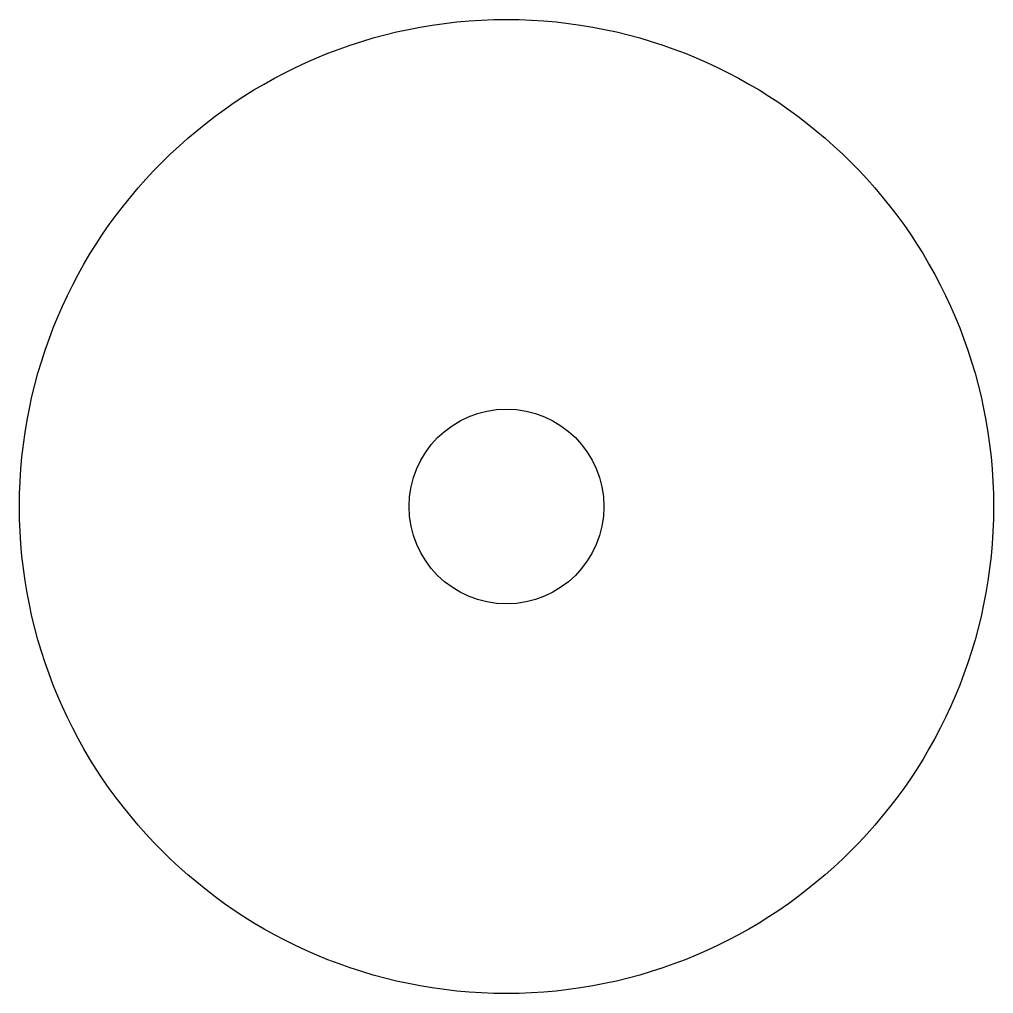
# Model space of a CAD drawing. Header units: inches. Extents: x 7.231 to 7.822, y 8.233 to 8.823.
import ezdxf

# ---------------------------------------------------------------- set-up
doc = ezdxf.new("R2010")
doc.units = ezdxf.units.IN
doc.header["$LTSCALE"] = 1.21
doc.header["$MEASUREMENT"] = 0
doc.layers.add('02___PRT_ALL_AXES', color=7, linetype='CONTINUOUS')

msp = doc.modelspace()

# ---------------------------------------------------------------- linework, layer by layer
at = {"layer": '02___PRT_ALL_AXES', "color": 7, "linetype": 'CONTINUOUS'}
for radius in [0.29528, 0.05906]:
    msp.add_circle((7.52656, 8.52812), radius, dxfattribs=at)

doc.saveas('drawing.dxf')
